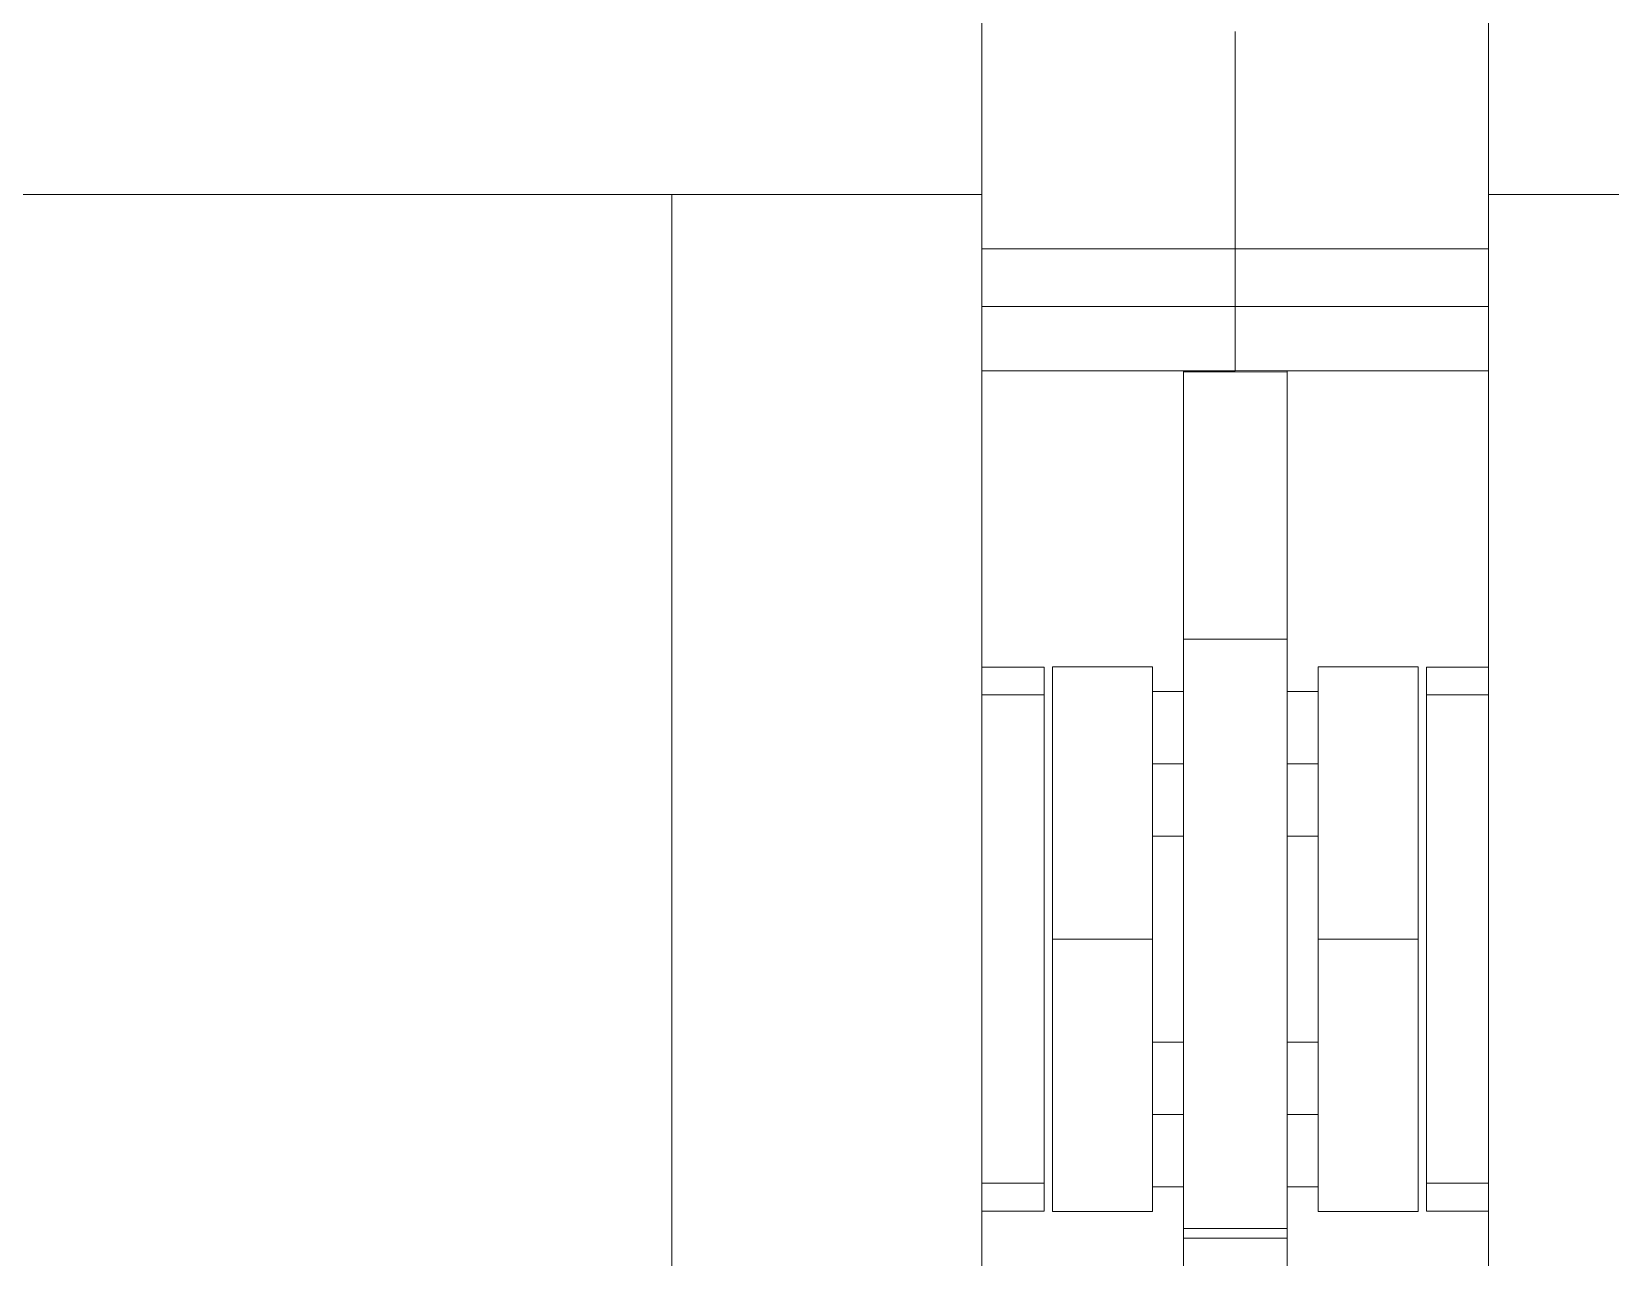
# Model space of a CAD drawing. Header units: millimetres. Extents: x -46169 to 237885, y -84465 to 18123.
# Drawn here: x 232374 to 232526.7, y -80606.1 to -80487.6 of the extents above; entities that cross this region are included whole.
import ezdxf

# ---------------------------------------------------------------- set-up
doc = ezdxf.new("R2010")
doc.units = ezdxf.units.MM
doc.header["$MEASUREMENT"] = 0
doc.linetypes.add('Wipeout_Contour', pattern=[1000, 0, -1000])
doc.layers.add('New_A-20-M_Floor_Slab', color=7, linetype='Continuous')
doc.layers.add('New_A-35-M_FFE_Fixed', color=7, linetype='Continuous')
doc.layers.add('New_A-35-M_FFE_Fixed_Pen_No__1', color=7, linetype='Continuous', lineweight=13)
doc.layers.add('New_A-35-M_FFE_Fixed_Pen_No__93', color=8, linetype='Continuous', lineweight=13)

# ---------------------------------------------------------------- blocks, each defined once
blk = doc.blocks.new('Section Elem_269_4', base_point=(208268.76, -84332.61))
at = {"color": 254, "linetype": 'Wipeout_Contour', "lineweight": 0, "ltscale": 3936696.176964242}
blk.add_wipeout([(232465.94, -80520.4), (232465.94, -80549.04), (232471.94, -80549.04), (232471.94, -80601.62), (232465.94, -80601.62), (232465.94, -80615.11), (232485.44, -80615.11), (232485.44, -80599.29), (232482.44, -80599.29), (232482.44, -80601.65), (232472.75, -80601.65), (232472.75, -80549.01), (232482.44, -80549.01), (232482.44, -80551.38), (232485.44, -80551.38), (232485.44, -80520.4)], dxfattribs=at).dxf.layer = 'New_A-20-M_Floor_Slab'
at = {"color": 254, "linetype": 'Wipeout_Contour', "lineweight": 0, "ltscale": 984253.699404}
blk.add_wipeout([(232498.44, -80565.38), (232495.44, -80565.38), (232495.44, -80585.29), (232498.44, -80585.29)], dxfattribs=at).dxf.layer = 'New_A-20-M_Floor_Slab'
at = {"color": 254, "linetype": 'Wipeout_Contour', "lineweight": 0, "ltscale": 3937117.722611924}
blk.add_wipeout([(232495.44, -80599.29), (232495.44, -80615.11), (232514.94, -80615.11), (232514.94, -80601.62), (232508.94, -80601.62), (232508.94, -80549.04), (232514.94, -80549.04), (232514.94, -80520.4), (232495.44, -80520.4), (232495.44, -80551.38), (232498.44, -80551.38), (232498.44, -80549.01), (232508.12, -80549.01), (232508.12, -80601.65), (232498.44, -80601.65), (232498.44, -80599.29)], dxfattribs=at).dxf.layer = 'New_A-20-M_Floor_Slab'
at = {"color": 254, "linetype": 'Wipeout_Contour', "lineweight": 0, "ltscale": 984204.566676}
blk.add_wipeout([(232485.44, -80565.38), (232482.44, -80565.38), (232482.44, -80585.29), (232485.44, -80585.29)], dxfattribs=at).dxf.layer = 'New_A-20-M_Floor_Slab'
blk = doc.blocks.new('Section Elem_273_4', base_point=(208268.76, -84332.61))
at = {"layer": 'New_A-35-M_FFE_Fixed_Pen_No__93', "linetype": 'Continuous'}
blk.add_line((232485.44, -80520.48), (232485.44, -80520.48), dxfattribs=at)
at = {"color": 254, "linetype": 'Wipeout_Contour', "lineweight": 0, "ltscale": 984192.512836}
blk.add_wipeout([(232485.44, -80548.19), (232495.44, -80548.19), (232495.44, -80546.55), (232485.44, -80546.55)], dxfattribs=at).dxf.layer = 'New_A-35-M_FFE_Fixed'
at = {"color": 254, "linetype": 'Wipeout_Contour', "lineweight": 0, "ltscale": 984276.301762}
blk.add_wipeout([(232508.94, -80549.04), (232508.94, -80549.56), (232514.94, -80549.56), (232514.94, -80549.04)], dxfattribs=at).dxf.layer = 'New_A-35-M_FFE_Fixed'
at = {"color": 254, "linetype": 'Wipeout_Contour', "lineweight": 0, "ltscale": 984224.016362}
blk.add_wipeout([(232495.44, -80551.91), (232495.44, -80553.43), (232498.44, -80553.43), (232498.44, -80551.91)], dxfattribs=at).dxf.layer = 'New_A-35-M_FFE_Fixed'
at = {"color": 254, "linetype": 'Wipeout_Contour', "lineweight": 0, "ltscale": 1230287.975126858}
blk.add_wipeout([(232495.44, -80558.38), (232498.44, -80558.38), (232498.44, -80556.72), (232498.44, -80555.7), (232495.44, -80555.7)], dxfattribs=at).dxf.layer = 'New_A-35-M_FFE_Fixed'
at = {"color": 254, "linetype": 'Wipeout_Contour', "lineweight": 0, "ltscale": 1230299.384499078}
blk.add_wipeout([(232495.44, -80563.33), (232495.44, -80564.84), (232498.44, -80564.84), (232498.44, -80563.59), (232498.44, -80563.33)], dxfattribs=at).dxf.layer = 'New_A-35-M_FFE_Fixed'
at = {"color": 254, "linetype": 'Wipeout_Contour', "lineweight": 0, "ltscale": 984270.913089}
blk.add_wipeout([(232498.44, -80587.34), (232495.44, -80587.34), (232495.44, -80589.61), (232498.44, -80589.61)], dxfattribs=at).dxf.layer = 'New_A-35-M_FFE_Fixed'
at = {"color": 254, "linetype": 'Wipeout_Contour', "lineweight": 0, "ltscale": 984280.907049}
blk.add_wipeout([(232498.44, -80594.97), (232495.44, -80594.97), (232495.44, -80597.24), (232498.44, -80597.24)], dxfattribs=at).dxf.layer = 'New_A-35-M_FFE_Fixed'
at = {"color": 254, "linetype": 'Wipeout_Contour', "lineweight": 0, "ltscale": 984344.489569}
blk.add_wipeout([(232514.94, -80601.11), (232508.94, -80601.11), (232508.94, -80601.62), (232514.94, -80601.62)], dxfattribs=at).dxf.layer = 'New_A-35-M_FFE_Fixed'
at = {"color": 254, "linetype": 'Wipeout_Contour', "lineweight": 0, "ltscale": 984267.137944}
blk.add_wipeout([(232495.44, -80604.45), (232495.44, -80604.23), (232485.44, -80604.23), (232485.44, -80604.45)], dxfattribs=at).dxf.layer = 'New_A-35-M_FFE_Fixed'
at = {"color": 254, "linetype": 'Wipeout_Contour', "lineweight": 0, "ltscale": 984270.319014}
blk.add_wipeout([(232485.44, -80606.1), (232485.44, -80607.43), (232495.44, -80607.43), (232495.44, -80606.1)], dxfattribs=at).dxf.layer = 'New_A-35-M_FFE_Fixed'
at = {"layer": 'New_A-35-M_FFE_Fixed_Pen_No__93', "linetype": 'Continuous'}
for p, q in [((232485.44, -80546.33), (232485.44, -80546.33)), ((232485.44, -80604.23), (232485.44, -80604.23))]:
    blk.add_line(p, q, dxfattribs=at)
at = {"color": 254, "linetype": 'Wipeout_Contour', "lineweight": 0, "ltscale": 984222.67396}
blk.add_wipeout([(232495.44, -80551.38), (232495.44, -80551.91), (232498.44, -80551.91), (232498.44, -80551.38)], dxfattribs=at).dxf.layer = 'New_A-35-M_FFE_Fixed'
at = {"color": 254, "linetype": 'Wipeout_Contour', "lineweight": 0, "ltscale": 984226.496833}
blk.add_wipeout([(232498.44, -80553.43), (232495.44, -80553.43), (232495.44, -80555.7), (232498.44, -80555.7)], dxfattribs=at).dxf.layer = 'New_A-35-M_FFE_Fixed'
at = {"color": 254, "linetype": 'Wipeout_Contour', "lineweight": 0, "ltscale": 984236.486895}
blk.add_wipeout([(232498.44, -80561.05), (232495.44, -80561.05), (232495.44, -80563.33), (232498.44, -80563.33)], dxfattribs=at).dxf.layer = 'New_A-35-M_FFE_Fixed'
at = {"color": 254, "linetype": 'Wipeout_Contour', "lineweight": 0, "ltscale": 1230301.474033696}
blk.add_wipeout([(232495.44, -80565.38), (232498.44, -80565.38), (232498.44, -80565.26), (232498.44, -80564.84), (232495.44, -80564.84)], dxfattribs=at).dxf.layer = 'New_A-35-M_FFE_Fixed'
at = {"color": 254, "linetype": 'Wipeout_Contour', "lineweight": 0, "ltscale": 1230336.754494582}
blk.add_wipeout([(232495.44, -80585.82), (232495.44, -80587.34), (232498.44, -80587.34), (232498.44, -80587.08), (232498.44, -80585.82)], dxfattribs=at).dxf.layer = 'New_A-35-M_FFE_Fixed'
at = {"color": 254, "linetype": 'Wipeout_Contour', "lineweight": 0, "ltscale": 1230348.167516964}
blk.add_wipeout([(232498.44, -80592.29), (232495.44, -80592.29), (232495.44, -80594.97), (232498.44, -80594.97), (232498.44, -80593.94)], dxfattribs=at).dxf.layer = 'New_A-35-M_FFE_Fixed'
at = {"color": 254, "linetype": 'Wipeout_Contour', "lineweight": 0, "ltscale": 984283.388704}
blk.add_wipeout([(232495.44, -80597.24), (232495.44, -80598.75), (232498.44, -80598.75), (232498.44, -80597.24)], dxfattribs=at).dxf.layer = 'New_A-35-M_FFE_Fixed'
at = {"color": 254, "linetype": 'Wipeout_Contour', "lineweight": 0, "ltscale": 984342.737886}
blk.add_wipeout([(232514.94, -80598.94), (232508.94, -80598.94), (232508.94, -80601.11), (232514.94, -80601.11)], dxfattribs=at).dxf.layer = 'New_A-35-M_FFE_Fixed'
at = {"layer": 'New_A-35-M_FFE_Fixed_Pen_No__93', "linetype": 'Continuous'}
blk.add_line((232508.94, -80601.62), (232508.94, -80601.11), dxfattribs=at)
at = {"color": 254, "linetype": 'Wipeout_Contour', "lineweight": 0, "ltscale": 984310.394851}
blk.add_wipeout([(232508.94, -80598.94), (232514.94, -80598.94), (232514.94, -80551.72), (232508.94, -80551.72)], dxfattribs=at).dxf.layer = 'New_A-35-M_FFE_Fixed'
at = {"color": 254, "linetype": 'Wipeout_Contour', "lineweight": 0, "ltscale": 984233.245751}
blk.add_wipeout([(232495.44, -80561.05), (232498.44, -80561.05), (232498.44, -80558.38), (232495.44, -80558.38)], dxfattribs=at).dxf.layer = 'New_A-35-M_FFE_Fixed'
at = {"color": 254, "linetype": 'Wipeout_Contour', "lineweight": 0, "ltscale": 984267.088779}
blk.add_wipeout([(232495.44, -80585.29), (232495.44, -80585.82), (232498.44, -80585.82), (232498.44, -80585.29)], dxfattribs=at).dxf.layer = 'New_A-35-M_FFE_Fixed'
at = {"color": 254, "linetype": 'Wipeout_Contour', "lineweight": 0, "ltscale": 984274.155133}
blk.add_wipeout([(232495.44, -80592.29), (232498.44, -80592.29), (232498.44, -80589.61), (232495.44, -80589.61)], dxfattribs=at).dxf.layer = 'New_A-35-M_FFE_Fixed'
at = {"color": 254, "linetype": 'Wipeout_Contour', "lineweight": 0, "ltscale": 984284.731644}
blk.add_wipeout([(232495.44, -80598.75), (232495.44, -80599.29), (232498.44, -80599.29), (232498.44, -80598.75)], dxfattribs=at).dxf.layer = 'New_A-35-M_FFE_Fixed'
at = {"layer": 'New_A-35-M_FFE_Fixed_Pen_No__93', "linetype": 'Continuous'}
blk.add_line((232508.94, -80601.11), (232508.94, -80598.94), dxfattribs=at)
at = {"color": 254, "linetype": 'Wipeout_Contour', "lineweight": 0, "ltscale": 984278.052479}
blk.add_wipeout([(232508.94, -80549.56), (232508.94, -80551.72), (232514.94, -80551.72), (232514.94, -80549.56)], dxfattribs=at).dxf.layer = 'New_A-35-M_FFE_Fixed'
at = {"color": 254, "linetype": 'Wipeout_Contour', "lineweight": 0, "ltscale": 984209.246319}
blk.add_wipeout([(232485.44, -80561.63), (232495.44, -80561.63), (232495.44, -80558.66), (232485.44, -80558.66)], dxfattribs=at).dxf.layer = 'New_A-35-M_FFE_Fixed'
at = {"color": 254, "linetype": 'Wipeout_Contour', "lineweight": 0, "ltscale": 984296.459418}
blk.add_wipeout([(232508.12, -80585.4), (232498.44, -80585.4), (232498.44, -80593.94), (232508.12, -80593.94)], dxfattribs=at).dxf.layer = 'New_A-35-M_FFE_Fixed'
at = {"color": 254, "linetype": 'Wipeout_Contour', "lineweight": 0, "ltscale": 984250.816249}
blk.add_wipeout([(232495.44, -80592.38), (232495.44, -80591.39), (232485.44, -80591.39), (232485.44, -80592.38)], dxfattribs=at).dxf.layer = 'New_A-35-M_FFE_Fixed'
at = {"color": 254, "linetype": 'Wipeout_Contour', "lineweight": 0, "ltscale": 984262.692044}
blk.add_wipeout([(232495.44, -80603.03), (232495.44, -80598.86), (232485.44, -80598.86), (232485.44, -80603.03)], dxfattribs=at).dxf.layer = 'New_A-35-M_FFE_Fixed'
at = {"layer": 'New_A-35-M_FFE_Fixed_Pen_No__93', "linetype": 'Continuous'}
for p, q in [((232508.94, -80549.56), (232508.94, -80549.04)), ((232508.94, -80551.72), (232508.94, -80549.56)), ((232508.94, -80598.94), (232508.94, -80551.72)), ((232498.44, -80592.29), (232495.44, -80592.29)), ((232485.44, -80603.32), (232485.44, -80603.32))]:
    blk.add_line(p, q, dxfattribs=at)
at = {"color": 254, "linetype": 'Wipeout_Contour', "lineweight": 0, "ltscale": 984378.459856}
blk.add_wipeout([(232514.94, -80503.33), (232514.94, -80647.33), (232544.94, -80647.33), (232544.94, -80503.33)], dxfattribs=at).dxf.layer = 'New_A-35-M_FFE_Fixed'
at = {"color": 254, "linetype": 'Wipeout_Contour', "lineweight": 0, "ltscale": 984284.269959}
blk.add_wipeout([(232498.44, -80575.33), (232498.44, -80585.4), (232508.12, -80585.4), (232508.12, -80575.33)], dxfattribs=at).dxf.layer = 'New_A-35-M_FFE_Fixed'
at = {"color": 254, "linetype": 'Wipeout_Contour', "lineweight": 0, "ltscale": 984305.78964}
blk.add_wipeout([(232498.44, -80599.65), (232508.12, -80599.65), (232508.12, -80593.94), (232498.44, -80593.94)], dxfattribs=at).dxf.layer = 'New_A-35-M_FFE_Fixed'
at = {"layer": 'New_A-35-M_FFE_Fixed_Pen_No__93', "linetype": 'Continuous'}
for p, q in [((232514.94, -80549.04), (232508.94, -80549.04)), ((232514.94, -80551.72), (232508.94, -80551.72)), ((232498.44, -80585.29), (232495.44, -80585.29)), ((232498.44, -80593.94), (232498.44, -80585.4)), ((232508.12, -80593.94), (232508.12, -80585.4)), ((232514.94, -80598.94), (232508.94, -80598.94)), ((232514.94, -80601.62), (232508.94, -80601.62))]:
    blk.add_line(p, q, dxfattribs=at)
at = {"color": 254, "linetype": 'Wipeout_Contour', "lineweight": 0, "ltscale": 1477659.826961635}
blk.add_wipeout([(233015.94, -80346.96), (232514.94, -80346.96), (232514.94, -80503.33), (232544.94, -80503.33), (232985.94, -80503.33), (233015.94, -80503.33)], dxfattribs=at).dxf.layer = 'New_A-35-M_FFE_Fixed'
at = {"color": 254, "linetype": 'Wipeout_Contour', "lineweight": 0, "ltscale": 984191.191975}
blk.add_wipeout([(232490.44, -80511.45), (232514.94, -80511.45), (232514.94, -80510.54), (232490.44, -80510.54)], dxfattribs=at).dxf.layer = 'New_A-35-M_FFE_Fixed'
at = {"color": 254, "linetype": 'Wipeout_Contour', "lineweight": 0, "ltscale": 984199.432548}
blk.add_wipeout([(232490.44, -80520.4), (232514.94, -80520.4), (232514.94, -80514.18), (232490.44, -80514.18)], dxfattribs=at).dxf.layer = 'New_A-35-M_FFE_Fixed'
at = {"color": 254, "linetype": 'Wipeout_Contour', "lineweight": 0, "ltscale": 984271.077543}
blk.add_wipeout([(232498.44, -80575.33), (232508.12, -80575.33), (232508.12, -80565.26), (232498.44, -80565.26)], dxfattribs=at).dxf.layer = 'New_A-35-M_FFE_Fixed'
at = {"color": 254, "linetype": 'Wipeout_Contour', "lineweight": 0, "ltscale": 984310.839413}
blk.add_wipeout([(232508.12, -80599.65), (232498.44, -80599.65), (232498.44, -80601.65), (232508.12, -80601.65)], dxfattribs=at).dxf.layer = 'New_A-35-M_FFE_Fixed'
at = {"layer": 'New_A-35-M_FFE_Fixed_Pen_No__93', "linetype": 'Continuous'}
for p, q in [((232490.44, -80520.4), (232514.94, -80520.4)), ((232508.12, -80575.33), (232498.44, -80575.33)), ((232498.44, -80585.4), (232498.44, -80575.33)), ((232508.12, -80585.4), (232508.12, -80575.33)), ((232498.44, -80599.65), (232498.44, -80593.94)), ((232508.12, -80599.65), (232508.12, -80593.94)), ((232498.44, -80599.29), (232495.44, -80599.29)), ((232498.44, -80601.65), (232498.44, -80599.65)), ((232508.12, -80601.65), (232508.12, -80599.65)), ((232508.12, -80601.65), (232498.44, -80601.65))]:
    blk.add_line(p, q, dxfattribs=at)
at = {"color": 254, "linetype": 'Wipeout_Contour', "lineweight": 0, "ltscale": 984165.160953}
blk.add_wipeout([(232490.44, -80487.59), (232490.44, -80494.61), (232514.94, -80494.61), (232514.94, -80487.59)], dxfattribs=at).dxf.layer = 'New_A-35-M_FFE_Fixed'
at = {"color": 254, "linetype": 'Wipeout_Contour', "lineweight": 0, "ltscale": 984195.211884}
blk.add_wipeout([(232490.44, -80514.18), (232514.94, -80514.18), (232514.94, -80513.95), (232490.44, -80513.95)], dxfattribs=at).dxf.layer = 'New_A-35-M_FFE_Fixed'
at = {"color": 254, "linetype": 'Wipeout_Contour', "lineweight": 0, "ltscale": 984258.890595}
blk.add_wipeout([(232498.44, -80556.72), (232498.44, -80565.26), (232508.12, -80565.26), (232508.12, -80556.72)], dxfattribs=at).dxf.layer = 'New_A-35-M_FFE_Fixed'
at = {"layer": 'New_A-35-M_FFE_Fixed_Pen_No__93', "linetype": 'Continuous'}
for p, q in [((232498.44, -80558.38), (232495.44, -80558.38)), ((232498.44, -80575.33), (232498.44, -80565.26)), ((232508.12, -80575.33), (232508.12, -80565.26)), ((232498.44, -80565.38), (232495.44, -80565.38))]:
    blk.add_line(p, q, dxfattribs=at)
at = {"color": 254, "linetype": 'Wipeout_Contour', "lineweight": 0, "ltscale": 984174.343664}
blk.add_wipeout([(232490.44, -80494.61), (232490.44, -80501.63), (232514.94, -80501.63), (232514.94, -80494.61)], dxfattribs=at).dxf.layer = 'New_A-35-M_FFE_Fixed'
at = {"color": 254, "linetype": 'Wipeout_Contour', "lineweight": 0, "ltscale": 984194.162387}
blk.add_wipeout([(232490.44, -80513.55), (232514.94, -80513.55), (232514.94, -80512.98), (232490.44, -80512.98)], dxfattribs=at).dxf.layer = 'New_A-35-M_FFE_Fixed'
at = {"color": 254, "linetype": 'Wipeout_Contour', "lineweight": 0, "ltscale": 984249.563922}
blk.add_wipeout([(232498.44, -80556.72), (232508.12, -80556.72), (232508.12, -80551.02), (232498.44, -80551.02)], dxfattribs=at).dxf.layer = 'New_A-35-M_FFE_Fixed'
at = {"layer": 'New_A-35-M_FFE_Fixed_Pen_No__93', "linetype": 'Continuous'}
for p, q in [((232498.44, -80565.26), (232498.44, -80556.72)), ((232508.12, -80565.26), (232508.12, -80556.72))]:
    blk.add_line(p, q, dxfattribs=at)
at = {"color": 254, "linetype": 'Wipeout_Contour', "lineweight": 0, "ltscale": 1230239.814586363}
blk.add_wipeout([(232490.44, -80501.63), (232490.44, -80508.61), (232514.94, -80508.61), (232514.94, -80503.33), (232514.94, -80501.63)], dxfattribs=at).dxf.layer = 'New_A-35-M_FFE_Fixed'
at = {"color": 254, "linetype": 'Wipeout_Contour', "lineweight": 0, "ltscale": 984193.327185}
blk.add_wipeout([(232490.44, -80512.98), (232514.94, -80512.98), (232514.94, -80512.27), (232490.44, -80512.27)], dxfattribs=at).dxf.layer = 'New_A-35-M_FFE_Fixed'
at = {"color": 254, "linetype": 'Wipeout_Contour', "lineweight": 0, "ltscale": 984244.516657}
blk.add_wipeout([(232498.44, -80549.01), (232498.44, -80551.02), (232508.12, -80551.02), (232508.12, -80549.01)], dxfattribs=at).dxf.layer = 'New_A-35-M_FFE_Fixed'
at = {"layer": 'New_A-35-M_FFE_Fixed_Pen_No__93', "linetype": 'Continuous'}
for p, q in [((232514.94, -80503.33), (232514.94, -80346.96)), ((232544.94, -80503.33), (232514.94, -80503.33)), ((232498.44, -80551.02), (232498.44, -80549.01)), ((232508.12, -80549.01), (232498.44, -80549.01)), ((232508.12, -80551.02), (232508.12, -80549.01)), ((232498.44, -80551.38), (232495.44, -80551.38)), ((232498.44, -80556.72), (232498.44, -80551.02)), ((232508.12, -80556.72), (232508.12, -80551.02))]:
    blk.add_line(p, q, dxfattribs=at)
at = {"color": 254, "linetype": 'Wipeout_Contour', "lineweight": 0, "ltscale": 984188.711631}
blk.add_wipeout([(232490.44, -80508.61), (232490.44, -80509.58), (232514.94, -80509.58), (232514.94, -80508.61)], dxfattribs=at).dxf.layer = 'New_A-35-M_FFE_Fixed'
at = {"color": 254, "linetype": 'Wipeout_Contour', "lineweight": 0, "ltscale": 984192.324458}
blk.add_wipeout([(232490.44, -80512.27), (232514.94, -80512.27), (232514.94, -80511.45), (232490.44, -80511.45)], dxfattribs=at).dxf.layer = 'New_A-35-M_FFE_Fixed'
at = {"color": 254, "linetype": 'Wipeout_Contour', "lineweight": 0, "ltscale": 984194.798607}
blk.add_wipeout([(232490.44, -80513.55), (232490.44, -80513.95), (232514.94, -80513.95), (232514.94, -80513.55)], dxfattribs=at).dxf.layer = 'New_A-35-M_FFE_Fixed'
at = {"layer": 'New_A-35-M_FFE_Fixed_Pen_No__93', "linetype": 'Continuous'}
for p, q in [((232490.44, -80508.61), (232514.94, -80508.61)), ((232490.44, -80514.18), (232514.94, -80514.18))]:
    blk.add_line(p, q, dxfattribs=at)
at = {"color": 254, "linetype": 'Wipeout_Contour', "lineweight": 0, "ltscale": 984189.97239}
blk.add_wipeout([(232490.44, -80510.54), (232514.94, -80510.54), (232514.94, -80509.58), (232490.44, -80509.58)], dxfattribs=at).dxf.layer = 'New_A-35-M_FFE_Fixed'
at = {"layer": 'New_A-35-M_FFE_Fixed_Pen_No__93', "linetype": 'Continuous'}
blk.add_line((232514.94, -80647.33), (232514.94, -80503.33), dxfattribs=at)
blk = doc.blocks.new('Section Elem_281_4', base_point=(208268.76, -84332.61))
at = {"color": 254, "linetype": 'Wipeout_Contour', "lineweight": 0, "ltscale": 1230196.391540488}
blk.add_wipeout([(232485.44, -80520.48), (232495.44, -80520.48), (232495.44, -80520.4), (232490.44, -80520.4), (232485.44, -80520.4)], dxfattribs=at).dxf.layer = 'New_A-35-M_FFE_Fixed'
at = {"color": 254, "linetype": 'Wipeout_Contour', "lineweight": 0, "ltscale": 984178.973122}
blk.add_wipeout([(232495.44, -80538.96), (232495.44, -80535.1), (232485.44, -80535.1), (232485.44, -80538.96)], dxfattribs=at).dxf.layer = 'New_A-35-M_FFE_Fixed'
at = {"color": 254, "linetype": 'Wipeout_Contour', "lineweight": 0, "ltscale": 984113.780112}
blk.add_wipeout([(232465.94, -80549.56), (232471.94, -80549.56), (232471.94, -80549.04), (232465.94, -80549.04)], dxfattribs=at).dxf.layer = 'New_A-35-M_FFE_Fixed'
at = {"color": 254, "linetype": 'Wipeout_Contour', "lineweight": 0, "ltscale": 984174.882001}
blk.add_wipeout([(232482.44, -80553.43), (232485.44, -80553.43), (232485.44, -80551.91), (232482.44, -80551.91)], dxfattribs=at).dxf.layer = 'New_A-35-M_FFE_Fixed'
at = {"color": 254, "linetype": 'Wipeout_Contour', "lineweight": 0, "ltscale": 984180.603725}
blk.add_wipeout([(232482.44, -80555.7), (232482.44, -80558.38), (232485.44, -80558.38), (232485.44, -80555.7)], dxfattribs=at).dxf.layer = 'New_A-35-M_FFE_Fixed'
at = {"color": 254, "linetype": 'Wipeout_Contour', "lineweight": 0, "ltscale": 984189.834143}
blk.add_wipeout([(232482.44, -80563.33), (232482.44, -80564.84), (232485.44, -80564.84), (232485.44, -80563.33)], dxfattribs=at).dxf.layer = 'New_A-35-M_FFE_Fixed'
at = {"color": 254, "linetype": 'Wipeout_Contour', "lineweight": 0, "ltscale": 984221.78107}
blk.add_wipeout([(232482.44, -80589.61), (232485.44, -80589.61), (232485.44, -80587.34), (232482.44, -80587.34)], dxfattribs=at).dxf.layer = 'New_A-35-M_FFE_Fixed'
at = {"color": 254, "linetype": 'Wipeout_Contour', "lineweight": 0, "ltscale": 984231.775528}
blk.add_wipeout([(232482.44, -80594.97), (232482.44, -80597.24), (232485.44, -80597.24), (232485.44, -80594.97)], dxfattribs=at).dxf.layer = 'New_A-35-M_FFE_Fixed'
at = {"color": 254, "linetype": 'Wipeout_Contour', "lineweight": 0, "ltscale": 984181.97918}
blk.add_wipeout([(232471.94, -80601.11), (232465.94, -80601.11), (232465.94, -80601.62), (232471.94, -80601.62)], dxfattribs=at).dxf.layer = 'New_A-35-M_FFE_Fixed'
at = {"color": 254, "linetype": 'Wipeout_Contour', "lineweight": 0, "ltscale": 984266.398798}
blk.add_wipeout([(232495.44, -80604.23), (232495.44, -80603.32), (232485.44, -80603.32), (232485.44, -80604.23)], dxfattribs=at).dxf.layer = 'New_A-35-M_FFE_Fixed'
at = {"color": 254, "linetype": 'Wipeout_Contour', "lineweight": 0, "ltscale": 984160.72491}
blk.add_wipeout([(232495.44, -80525.7), (232495.44, -80520.48), (232485.44, -80520.48), (232485.44, -80525.7)], dxfattribs=at).dxf.layer = 'New_A-35-M_FFE_Fixed'
at = {"color": 254, "linetype": 'Wipeout_Contour', "lineweight": 0, "ltscale": 984173.516253}
blk.add_wipeout([(232495.44, -80535.1), (232495.44, -80530.63), (232485.44, -80530.63), (232485.44, -80535.1)], dxfattribs=at).dxf.layer = 'New_A-35-M_FFE_Fixed'
at = {"color": 254, "linetype": 'Wipeout_Contour', "lineweight": 0, "ltscale": 984183.564087}
blk.add_wipeout([(232495.44, -80542.11), (232495.44, -80538.96), (232485.44, -80538.96), (232485.44, -80542.11)], dxfattribs=at).dxf.layer = 'New_A-35-M_FFE_Fixed'
at = {"color": 254, "linetype": 'Wipeout_Contour', "lineweight": 0, "ltscale": 984173.539533}
blk.add_wipeout([(232482.44, -80551.91), (232485.44, -80551.91), (232485.44, -80551.38), (232482.44, -80551.38)], dxfattribs=at).dxf.layer = 'New_A-35-M_FFE_Fixed'
at = {"color": 254, "linetype": 'Wipeout_Contour', "lineweight": 0, "ltscale": 1230222.154518279}
blk.add_wipeout([(232482.44, -80555.7), (232485.44, -80555.7), (232485.44, -80553.51), (232485.44, -80553.43), (232482.44, -80553.43)], dxfattribs=at).dxf.layer = 'New_A-35-M_FFE_Fixed'
at = {"color": 254, "linetype": 'Wipeout_Contour', "lineweight": 0, "ltscale": 1230234.874395956}
blk.add_wipeout([(232482.44, -80563.33), (232485.44, -80563.33), (232485.44, -80561.63), (232485.44, -80561.05), (232482.44, -80561.05)], dxfattribs=at).dxf.layer = 'New_A-35-M_FFE_Fixed'
at = {"color": 254, "linetype": 'Wipeout_Contour', "lineweight": 0, "ltscale": 984191.176787}
blk.add_wipeout([(232482.44, -80564.84), (232482.44, -80565.38), (232485.44, -80565.38), (232485.44, -80564.84)], dxfattribs=at).dxf.layer = 'New_A-35-M_FFE_Fixed'
at = {"color": 254, "linetype": 'Wipeout_Contour', "lineweight": 0, "ltscale": 984219.299542}
blk.add_wipeout([(232482.44, -80587.34), (232485.44, -80587.34), (232485.44, -80585.82), (232482.44, -80585.82)], dxfattribs=at).dxf.layer = 'New_A-35-M_FFE_Fixed'
at = {"color": 254, "linetype": 'Wipeout_Contour', "lineweight": 0, "ltscale": 1230286.048535777}
blk.add_wipeout([(232482.44, -80594.97), (232485.44, -80594.97), (232485.44, -80592.38), (232485.44, -80592.29), (232482.44, -80592.29)], dxfattribs=at).dxf.layer = 'New_A-35-M_FFE_Fixed'
at = {"color": 254, "linetype": 'Wipeout_Contour', "lineweight": 0, "ltscale": 984234.257307}
blk.add_wipeout([(232482.44, -80597.24), (232482.44, -80598.75), (232485.44, -80598.75), (232485.44, -80597.24)], dxfattribs=at).dxf.layer = 'New_A-35-M_FFE_Fixed'
at = {"color": 254, "linetype": 'Wipeout_Contour', "lineweight": 0, "ltscale": 984180.227208}
blk.add_wipeout([(232471.94, -80598.94), (232465.94, -80598.94), (232465.94, -80601.11), (232471.94, -80601.11)], dxfattribs=at).dxf.layer = 'New_A-35-M_FFE_Fixed'
at = {"color": 254, "linetype": 'Wipeout_Contour', "lineweight": 0, "ltscale": 984265.613908}
blk.add_wipeout([(232495.44, -80603.32), (232495.44, -80603.03), (232485.44, -80603.03), (232485.44, -80603.32)], dxfattribs=at).dxf.layer = 'New_A-35-M_FFE_Fixed'
at = {"color": 254, "linetype": 'Wipeout_Contour', "lineweight": 0, "ltscale": 984268.364969}
blk.add_wipeout([(232485.44, -80604.45), (232485.44, -80606.1), (232495.44, -80606.1), (232495.44, -80604.45)], dxfattribs=at).dxf.layer = 'New_A-35-M_FFE_Fixed'
at = {"layer": 'New_A-35-M_FFE_Fixed_Pen_No__1', "linetype": 'Continuous'}
for p, q in [((232495.44, -80520.48), (232495.44, -80520.4)), ((232485.44, -80538.96), (232485.44, -80535.1)), ((232495.44, -80538.96), (232495.44, -80535.1)), ((232471.94, -80601.62), (232471.94, -80601.11)), ((232495.44, -80603.32), (232485.44, -80603.32)), ((232485.44, -80604.23), (232485.44, -80603.32)), ((232495.44, -80604.23), (232495.44, -80603.32)), ((232495.44, -80604.23), (232485.44, -80604.23)), ((232485.44, -80606.1), (232485.44, -80604.23)), ((232495.44, -80606.1), (232495.44, -80604.23)), ((232485.44, -80607.94), (232485.44, -80606.1)), ((232495.44, -80607.94), (232495.44, -80606.1))]:
    blk.add_line(p, q, dxfattribs=at)
at = {"color": 254, "linetype": 'Wipeout_Contour', "lineweight": 0, "ltscale": 984167.367986}
blk.add_wipeout([(232495.44, -80525.7), (232485.44, -80525.7), (232485.44, -80530.63), (232495.44, -80530.63)], dxfattribs=at).dxf.layer = 'New_A-35-M_FFE_Fixed'
at = {"color": 254, "linetype": 'Wipeout_Contour', "lineweight": 0, "ltscale": 984187.142315}
blk.add_wipeout([(232485.44, -80542.11), (232485.44, -80544.43), (232495.44, -80544.43), (232495.44, -80542.11)], dxfattribs=at).dxf.layer = 'New_A-35-M_FFE_Fixed'
at = {"color": 254, "linetype": 'Wipeout_Contour', "lineweight": 0, "ltscale": 984147.878832}
blk.add_wipeout([(232471.94, -80598.94), (232471.94, -80551.72), (232465.94, -80551.72), (232465.94, -80598.94)], dxfattribs=at).dxf.layer = 'New_A-35-M_FFE_Fixed'
at = {"color": 254, "linetype": 'Wipeout_Contour', "lineweight": 0, "ltscale": 1230230.611602369}
blk.add_wipeout([(232482.44, -80561.05), (232485.44, -80561.05), (232485.44, -80558.66), (232485.44, -80558.38), (232482.44, -80558.38)], dxfattribs=at).dxf.layer = 'New_A-35-M_FFE_Fixed'
at = {"color": 254, "linetype": 'Wipeout_Contour', "lineweight": 0, "ltscale": 984217.956569}
blk.add_wipeout([(232482.44, -80585.29), (232482.44, -80585.82), (232485.44, -80585.82), (232485.44, -80585.29)], dxfattribs=at).dxf.layer = 'New_A-35-M_FFE_Fixed'
at = {"color": 254, "linetype": 'Wipeout_Contour', "lineweight": 0, "ltscale": 1230282.424262794}
blk.add_wipeout([(232485.44, -80589.61), (232482.44, -80589.61), (232482.44, -80592.29), (232485.44, -80592.29), (232485.44, -80591.39)], dxfattribs=at).dxf.layer = 'New_A-35-M_FFE_Fixed'
at = {"color": 254, "linetype": 'Wipeout_Contour', "lineweight": 0, "ltscale": 984235.600455}
blk.add_wipeout([(232482.44, -80598.75), (232482.44, -80599.29), (232485.44, -80599.29), (232485.44, -80598.75)], dxfattribs=at).dxf.layer = 'New_A-35-M_FFE_Fixed'
at = {"layer": 'New_A-35-M_FFE_Fixed_Pen_No__1', "linetype": 'Continuous'}
for p, q in [((232495.44, -80525.7), (232495.44, -80520.48)), ((232485.44, -80530.63), (232485.44, -80525.7)), ((232495.44, -80530.63), (232495.44, -80525.7)), ((232485.44, -80535.1), (232485.44, -80530.63)), ((232495.44, -80535.1), (232495.44, -80530.63)), ((232485.44, -80542.11), (232485.44, -80538.96)), ((232495.44, -80542.11), (232495.44, -80538.96)), ((232471.94, -80601.11), (232471.94, -80598.94))]:
    blk.add_line(p, q, dxfattribs=at)
at = {"color": 254, "linetype": 'Wipeout_Contour', "lineweight": 0, "ltscale": 984189.593351}
blk.add_wipeout([(232495.44, -80545.85), (232495.44, -80544.43), (232485.44, -80544.43), (232485.44, -80545.85)], dxfattribs=at).dxf.layer = 'New_A-35-M_FFE_Fixed'
at = {"color": 254, "linetype": 'Wipeout_Contour', "lineweight": 0, "ltscale": 984115.531118}
blk.add_wipeout([(232465.94, -80551.72), (232471.94, -80551.72), (232471.94, -80549.56), (232465.94, -80549.56)], dxfattribs=at).dxf.layer = 'New_A-35-M_FFE_Fixed'
at = {"color": 254, "linetype": 'Wipeout_Contour', "lineweight": 0, "ltscale": 984203.930063}
blk.add_wipeout([(232495.44, -80558.66), (232495.44, -80553.51), (232485.44, -80553.51), (232485.44, -80558.66)], dxfattribs=at).dxf.layer = 'New_A-35-M_FFE_Fixed'
at = {"color": 254, "linetype": 'Wipeout_Contour', "lineweight": 0, "ltscale": 984243.933604}
blk.add_wipeout([(232485.44, -80591.39), (232495.44, -80591.39), (232495.44, -80581.87), (232485.44, -80581.87)], dxfattribs=at).dxf.layer = 'New_A-35-M_FFE_Fixed'
at = {"color": 254, "linetype": 'Wipeout_Contour', "lineweight": 0, "ltscale": 984199.379514}
blk.add_wipeout([(232472.75, -80585.4), (232472.75, -80593.94), (232482.44, -80593.94), (232482.44, -80585.4)], dxfattribs=at).dxf.layer = 'New_A-35-M_FFE_Fixed'
at = {"color": 254, "linetype": 'Wipeout_Contour', "lineweight": 0, "ltscale": 984255.710182}
blk.add_wipeout([(232495.44, -80598.86), (232495.44, -80592.38), (232485.44, -80592.38), (232485.44, -80598.86)], dxfattribs=at).dxf.layer = 'New_A-35-M_FFE_Fixed'
at = {"layer": 'New_A-35-M_FFE_Fixed_Pen_No__1', "linetype": 'Continuous'}
for p, q in [((232485.44, -80544.43), (232485.44, -80542.11)), ((232495.44, -80544.43), (232495.44, -80542.11)), ((232471.94, -80549.56), (232471.94, -80549.04)), ((232471.94, -80551.72), (232471.94, -80549.56)), ((232471.94, -80598.94), (232471.94, -80551.72)), ((232482.44, -80592.29), (232485.44, -80592.29)), ((232485.44, -80598.86), (232485.44, -80591.39)), ((232495.44, -80598.86), (232495.44, -80591.39)), ((232485.44, -80603.32), (232485.44, -80598.86)), ((232495.44, -80603.32), (232495.44, -80598.86))]:
    blk.add_line(p, q, dxfattribs=at)
at = {"color": 254, "linetype": 'Wipeout_Contour', "lineweight": 0, "ltscale": 984079.883565}
blk.add_wipeout([(232465.94, -80503.33), (232435.94, -80503.33), (232435.94, -80647.33), (232465.94, -80647.33)], dxfattribs=at).dxf.layer = 'New_A-35-M_FFE_Fixed'
at = {"color": 254, "linetype": 'Wipeout_Contour', "lineweight": 0, "ltscale": 984190.838789}
blk.add_wipeout([(232495.44, -80546.33), (232495.44, -80545.85), (232485.44, -80545.85), (232485.44, -80546.33)], dxfattribs=at).dxf.layer = 'New_A-35-M_FFE_Fixed'
at = {"color": 254, "linetype": 'Wipeout_Contour', "lineweight": 0, "ltscale": 984197.070607}
blk.add_wipeout([(232495.44, -80553.51), (232495.44, -80548.19), (232485.44, -80548.19), (232485.44, -80553.51)], dxfattribs=at).dxf.layer = 'New_A-35-M_FFE_Fixed'
at = {"color": 254, "linetype": 'Wipeout_Contour', "lineweight": 0, "ltscale": 984230.908438}
blk.add_wipeout([(232495.44, -80581.87), (232495.44, -80571.51), (232485.44, -80571.51), (232485.44, -80581.87)], dxfattribs=at).dxf.layer = 'New_A-35-M_FFE_Fixed'
at = {"color": 254, "linetype": 'Wipeout_Contour', "lineweight": 0, "ltscale": 984187.188853}
blk.add_wipeout([(232482.44, -80575.33), (232472.75, -80575.33), (232472.75, -80585.4), (232482.44, -80585.4)], dxfattribs=at).dxf.layer = 'New_A-35-M_FFE_Fixed'
at = {"color": 254, "linetype": 'Wipeout_Contour', "lineweight": 0, "ltscale": 984208.710656}
blk.add_wipeout([(232482.44, -80599.65), (232482.44, -80593.94), (232472.75, -80593.94), (232472.75, -80599.65)], dxfattribs=at).dxf.layer = 'New_A-35-M_FFE_Fixed'
at = {"layer": 'New_A-35-M_FFE_Fixed_Pen_No__1', "linetype": 'Continuous'}
for p, q in [((232485.44, -80553.51), (232485.44, -80548.19)), ((232495.44, -80553.51), (232495.44, -80548.19)), ((232465.94, -80549.04), (232471.94, -80549.04)), ((232465.94, -80551.72), (232471.94, -80551.72)), ((232485.44, -80591.39), (232485.44, -80581.87)), ((232495.44, -80591.39), (232495.44, -80581.87)), ((232472.75, -80593.94), (232472.75, -80585.4)), ((232482.44, -80585.29), (232485.44, -80585.29)), ((232482.44, -80593.94), (232482.44, -80585.4)), ((232465.94, -80598.94), (232471.94, -80598.94)), ((232465.94, -80601.62), (232471.94, -80601.62))]:
    blk.add_line(p, q, dxfattribs=at)
at = {"color": 254, "linetype": 'Wipeout_Contour', "lineweight": 0, "ltscale": 1474541.266196563}
blk.add_wipeout([(231964.94, -80346.96), (231964.94, -80503.33), (231994.94, -80503.33), (232435.94, -80503.33), (232465.94, -80503.33), (232465.94, -80346.96)], dxfattribs=at).dxf.layer = 'New_A-35-M_FFE_Fixed'
at = {"color": 254, "linetype": 'Wipeout_Contour', "lineweight": 0, "ltscale": 984098.587885}
blk.add_wipeout([(232465.94, -80511.45), (232490.44, -80511.45), (232490.44, -80510.54), (232465.94, -80510.54)], dxfattribs=at).dxf.layer = 'New_A-35-M_FFE_Fixed'
at = {"color": 254, "linetype": 'Wipeout_Contour', "lineweight": 0, "ltscale": 984106.829239}
blk.add_wipeout([(232465.94, -80520.4), (232490.44, -80520.4), (232490.44, -80514.18), (232465.94, -80514.18)], dxfattribs=at).dxf.layer = 'New_A-35-M_FFE_Fixed'
at = {"color": 254, "linetype": 'Wipeout_Contour', "lineweight": 0, "ltscale": 984191.298614}
blk.add_wipeout([(232495.44, -80546.55), (232495.44, -80546.33), (232485.44, -80546.33), (232485.44, -80546.55)], dxfattribs=at).dxf.layer = 'New_A-35-M_FFE_Fixed'
at = {"color": 254, "linetype": 'Wipeout_Contour', "lineweight": 0, "ltscale": 984217.657494}
blk.add_wipeout([(232485.44, -80571.51), (232495.44, -80571.51), (232495.44, -80561.63), (232485.44, -80561.63)], dxfattribs=at).dxf.layer = 'New_A-35-M_FFE_Fixed'
at = {"color": 254, "linetype": 'Wipeout_Contour', "lineweight": 0, "ltscale": 984173.995135}
blk.add_wipeout([(232482.44, -80575.33), (232482.44, -80565.26), (232472.75, -80565.26), (232472.75, -80575.33)], dxfattribs=at).dxf.layer = 'New_A-35-M_FFE_Fixed'
at = {"color": 254, "linetype": 'Wipeout_Contour', "lineweight": 0, "ltscale": 984213.760927}
blk.add_wipeout([(232482.44, -80599.65), (232472.75, -80599.65), (232472.75, -80601.65), (232482.44, -80601.65)], dxfattribs=at).dxf.layer = 'New_A-35-M_FFE_Fixed'
at = {"layer": 'New_A-35-M_FFE_Fixed_Pen_No__1', "linetype": 'Continuous'}
for p, q in [((232490.44, -80520.4), (232465.94, -80520.4)), ((232485.44, -80520.48), (232485.44, -80520.4)), ((232495.44, -80520.48), (232485.44, -80520.48)), ((232485.44, -80525.7), (232485.44, -80520.48)), ((232485.44, -80545.85), (232485.44, -80544.43)), ((232495.44, -80545.85), (232495.44, -80544.43)), ((232485.44, -80546.33), (232485.44, -80545.85)), ((232495.44, -80546.33), (232485.44, -80546.33)), ((232485.44, -80548.19), (232485.44, -80546.33)), ((232495.44, -80546.33), (232495.44, -80545.85)), ((232495.44, -80548.19), (232495.44, -80546.33)), ((232485.44, -80561.63), (232485.44, -80553.51)), ((232495.44, -80561.63), (232495.44, -80553.51)), ((232485.44, -80571.51), (232485.44, -80561.63)), ((232495.44, -80571.51), (232495.44, -80561.63)), ((232485.44, -80581.87), (232485.44, -80571.51)), ((232495.44, -80581.87), (232495.44, -80571.51)), ((232472.75, -80575.33), (232482.44, -80575.33)), ((232472.75, -80585.4), (232472.75, -80575.33)), ((232482.44, -80585.4), (232482.44, -80575.33)), ((232472.75, -80599.65), (232472.75, -80593.94)), ((232482.44, -80599.65), (232482.44, -80593.94)), ((232472.75, -80601.65), (232472.75, -80599.65)), ((232482.44, -80599.29), (232485.44, -80599.29)), ((232482.44, -80601.65), (232482.44, -80599.65)), ((232472.75, -80601.65), (232482.44, -80601.65))]:
    blk.add_line(p, q, dxfattribs=at)
at = {"color": 254, "linetype": 'Wipeout_Contour', "lineweight": 0, "ltscale": 984072.554423}
blk.add_wipeout([(232490.44, -80487.59), (232465.94, -80487.59), (232465.94, -80494.61), (232490.44, -80494.61)], dxfattribs=at).dxf.layer = 'New_A-35-M_FFE_Fixed'
at = {"color": 254, "linetype": 'Wipeout_Contour', "lineweight": 0, "ltscale": 983182.0568}
blk.add_wipeout([(231994.94, -80635.33), (232435.94, -80635.33), (232435.94, -80503.33), (231994.94, -80503.33)], dxfattribs=at).dxf.layer = 'New_A-35-M_FFE_Fixed'
at = {"color": 254, "linetype": 'Wipeout_Contour', "lineweight": 0, "ltscale": 984102.608171}
blk.add_wipeout([(232465.94, -80514.18), (232490.44, -80514.18), (232490.44, -80513.95), (232465.94, -80513.95)], dxfattribs=at).dxf.layer = 'New_A-35-M_FFE_Fixed'
at = {"color": 254, "linetype": 'Wipeout_Contour', "lineweight": 0, "ltscale": 984161.806985}
blk.add_wipeout([(232472.75, -80556.72), (232472.75, -80565.26), (232482.44, -80565.26), (232482.44, -80556.72)], dxfattribs=at).dxf.layer = 'New_A-35-M_FFE_Fixed'
at = {"layer": 'New_A-35-M_FFE_Fixed_Pen_No__1', "linetype": 'Continuous'}
for p, q in [((232435.94, -80503.33), (231994.94, -80503.33)), ((232435.94, -80647.33), (232435.94, -80503.33)), ((232482.44, -80558.38), (232485.44, -80558.38)), ((232472.75, -80575.33), (232472.75, -80565.26)), ((232482.44, -80575.33), (232482.44, -80565.26)), ((232482.44, -80565.38), (232485.44, -80565.38))]:
    blk.add_line(p, q, dxfattribs=at)
at = {"color": 254, "linetype": 'Wipeout_Contour', "lineweight": 0, "ltscale": 984081.737998}
blk.add_wipeout([(232490.44, -80494.61), (232465.94, -80494.61), (232465.94, -80501.63), (232490.44, -80501.63)], dxfattribs=at).dxf.layer = 'New_A-35-M_FFE_Fixed'
at = {"color": 254, "linetype": 'Wipeout_Contour', "lineweight": 0, "ltscale": 984101.558578}
blk.add_wipeout([(232465.94, -80513.55), (232490.44, -80513.55), (232490.44, -80512.98), (232465.94, -80512.98)], dxfattribs=at).dxf.layer = 'New_A-35-M_FFE_Fixed'
at = {"color": 254, "linetype": 'Wipeout_Contour', "lineweight": 0, "ltscale": 984152.479393}
blk.add_wipeout([(232482.44, -80556.72), (232482.44, -80551.02), (232472.75, -80551.02), (232472.75, -80556.72)], dxfattribs=at).dxf.layer = 'New_A-35-M_FFE_Fixed'
at = {"layer": 'New_A-35-M_FFE_Fixed_Pen_No__1', "linetype": 'Continuous'}
for p, q in [((232490.44, -80494.61), (232490.44, -80487.59)), ((232472.75, -80565.26), (232472.75, -80556.72)), ((232482.44, -80565.26), (232482.44, -80556.72))]:
    blk.add_line(p, q, dxfattribs=at)
at = {"color": 254, "linetype": 'Wipeout_Contour', "lineweight": 0, "ltscale": 1230101.852097333}
blk.add_wipeout([(232465.94, -80508.61), (232490.44, -80508.61), (232490.44, -80501.63), (232465.94, -80501.63), (232465.94, -80503.33)], dxfattribs=at).dxf.layer = 'New_A-35-M_FFE_Fixed'
at = {"color": 254, "linetype": 'Wipeout_Contour', "lineweight": 0, "ltscale": 984100.723293}
blk.add_wipeout([(232465.94, -80512.98), (232490.44, -80512.98), (232490.44, -80512.27), (232465.94, -80512.27)], dxfattribs=at).dxf.layer = 'New_A-35-M_FFE_Fixed'
at = {"color": 254, "linetype": 'Wipeout_Contour', "lineweight": 0, "ltscale": 984147.431629}
blk.add_wipeout([(232472.75, -80549.01), (232472.75, -80551.02), (232482.44, -80551.02), (232482.44, -80549.01)], dxfattribs=at).dxf.layer = 'New_A-35-M_FFE_Fixed'
at = {"layer": 'New_A-35-M_FFE_Fixed_Pen_No__1', "linetype": 'Continuous'}
for p, q in [((232465.94, -80503.33), (232465.94, -80346.96)), ((232490.44, -80501.63), (232490.44, -80494.61)), ((232435.94, -80503.33), (232465.94, -80503.33)), ((232472.75, -80551.02), (232472.75, -80549.01)), ((232472.75, -80549.01), (232482.44, -80549.01)), ((232482.44, -80551.02), (232482.44, -80549.01)), ((232472.75, -80556.72), (232472.75, -80551.02)), ((232482.44, -80556.72), (232482.44, -80551.02)), ((232482.44, -80551.38), (232485.44, -80551.38))]:
    blk.add_line(p, q, dxfattribs=at)
at = {"color": 254, "linetype": 'Wipeout_Contour', "lineweight": 0, "ltscale": 984096.10731}
blk.add_wipeout([(232465.94, -80509.58), (232490.44, -80509.58), (232490.44, -80508.61), (232465.94, -80508.61)], dxfattribs=at).dxf.layer = 'New_A-35-M_FFE_Fixed'
at = {"color": 254, "linetype": 'Wipeout_Contour', "lineweight": 0, "ltscale": 984099.720475}
blk.add_wipeout([(232465.94, -80512.27), (232490.44, -80512.27), (232490.44, -80511.45), (232465.94, -80511.45)], dxfattribs=at).dxf.layer = 'New_A-35-M_FFE_Fixed'
at = {"color": 254, "linetype": 'Wipeout_Contour', "lineweight": 0, "ltscale": 984102.19486}
blk.add_wipeout([(232465.94, -80513.95), (232490.44, -80513.95), (232490.44, -80513.55), (232465.94, -80513.55)], dxfattribs=at).dxf.layer = 'New_A-35-M_FFE_Fixed'
at = {"layer": 'New_A-35-M_FFE_Fixed_Pen_No__1', "linetype": 'Continuous'}
for p, q in [((232490.44, -80508.61), (232490.44, -80501.63)), ((232490.44, -80508.61), (232465.94, -80508.61)), ((232490.44, -80512.27), (232490.44, -80511.45)), ((232490.44, -80512.98), (232490.44, -80512.27)), ((232490.44, -80513.55), (232490.44, -80512.98)), ((232490.44, -80514.18), (232465.94, -80514.18)), ((232490.44, -80513.95), (232490.44, -80513.55)), ((232490.44, -80514.18), (232490.44, -80513.95)), ((232490.44, -80520.4), (232490.44, -80514.18))]:
    blk.add_line(p, q, dxfattribs=at)
at = {"color": 254, "linetype": 'Wipeout_Contour', "lineweight": 0, "ltscale": 984097.368182}
blk.add_wipeout([(232465.94, -80510.54), (232490.44, -80510.54), (232490.44, -80509.58), (232465.94, -80509.58)], dxfattribs=at).dxf.layer = 'New_A-35-M_FFE_Fixed'
at = {"layer": 'New_A-35-M_FFE_Fixed_Pen_No__1', "linetype": 'Continuous'}
for p, q in [((232465.94, -80647.33), (232465.94, -80503.33)), ((232490.44, -80509.58), (232490.44, -80508.61)), ((232490.44, -80510.54), (232490.44, -80509.58)), ((232490.44, -80511.45), (232490.44, -80510.54))]:
    blk.add_line(p, q, dxfattribs=at)

msp = doc.modelspace()

# ---------------------------------------------------------------- block references
at = {"layer": 'New_A-20-M_Floor_Slab'}
msp.add_blockref('Section Elem_269_4', (208268.76, -84332.61), dxfattribs=at)

# ---------------------------------------------------------------- next in the draw order: block references
at = {"layer": 'New_A-35-M_FFE_Fixed'}
msp.add_blockref('Section Elem_273_4', (208268.76, -84332.61), dxfattribs=at)

# ---------------------------------------------------------------- next in the draw order: block references
msp.add_blockref('Section Elem_281_4', (208268.76, -84332.61), dxfattribs=at)

doc.saveas('drawing.dxf')
